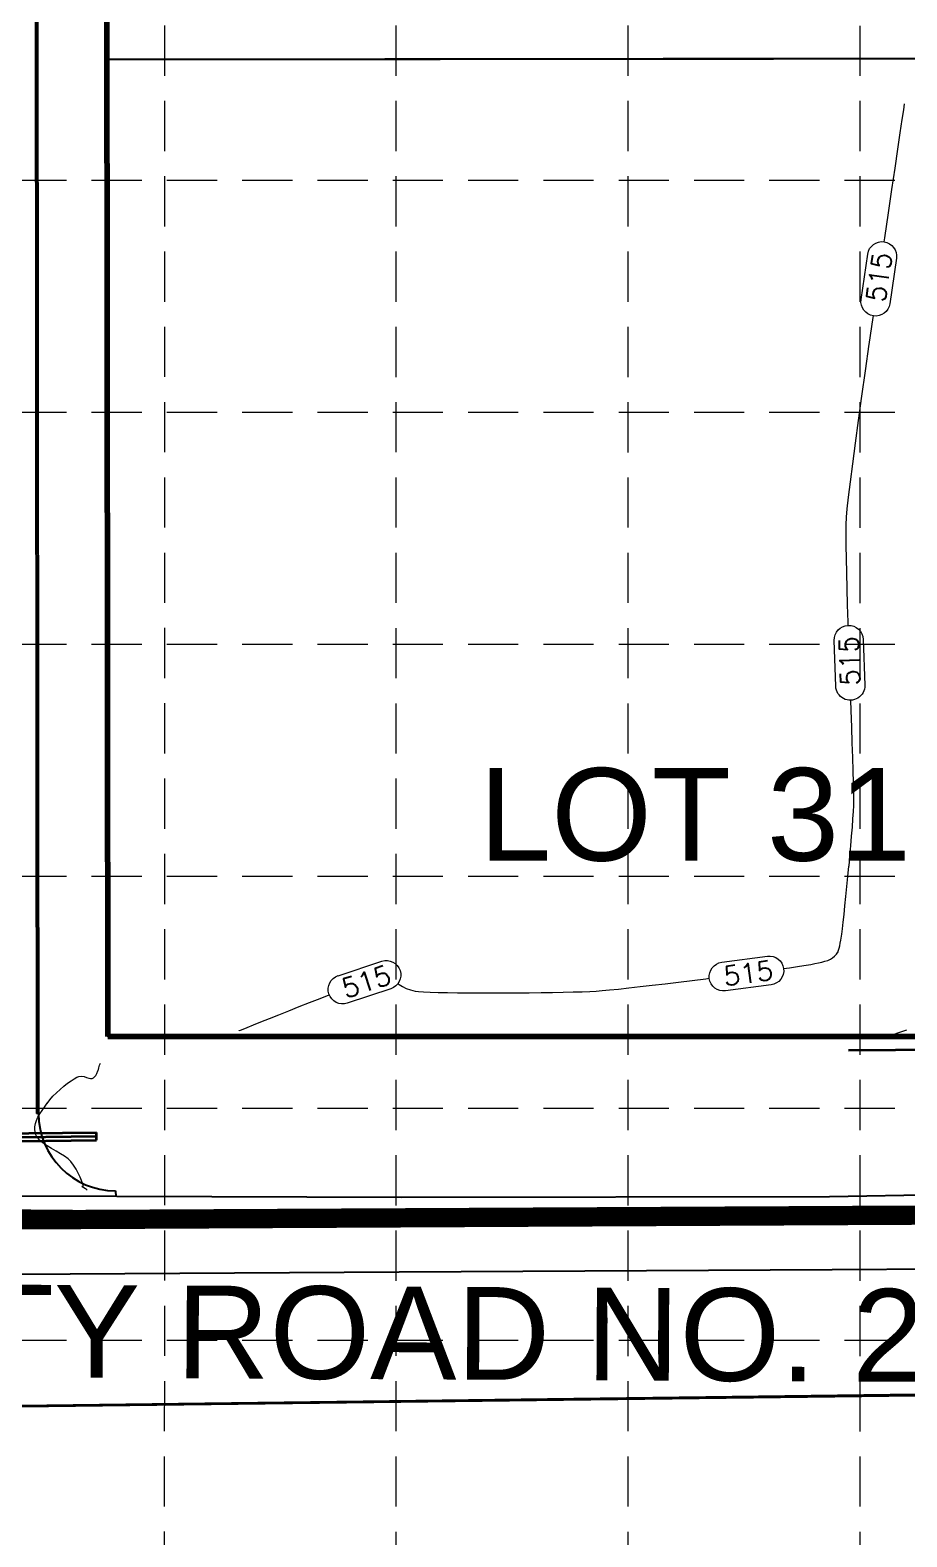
# Model space of a CAD drawing. Header units: feet. Extents: x -406 to 2003, y 7035 to 10885.
# Drawn here: x 343.5 to 570.5, y 8188.2 to 8578.4 of the extents above; entities that cross this region are included whole.
import ezdxf

# ---------------------------------------------------------------- set-up
doc = ezdxf.new("R2010")
doc.units = ezdxf.units.FT
doc.header["$LTSCALE"] = 40
doc.header["$MEASUREMENT"] = 0
doc.linetypes.add('HIDDEN', pattern=[0.375, 0.25, -0.125])
doc.linetypes.add('PHANTOM', pattern=[0.54, 0.24, -0.06, 0.06, -0.06, 0.06, -0.06])
for name, color, linetype, lineweight in [('1 PROPOSED CONTOURS', 35, 'Continuous', 0), ('BOUNDLN', 1, 'PHANTOM', 80), ('CULVERTS', 3, 'Continuous', 35), ('LOT NUMBERS', 3, 'Continuous', 35), ('right of way', 3, 'Continuous', 40), ('row', 3, 'Continuous', 35), ('SILT FENCE', 200, 'Continuous', 100)]:
    doc.layers.add(name, color=color, linetype=linetype, lineweight=lineweight)
for name, color, linetype in [('existing pavement', 4, 'Continuous'), ('GRID', 254, 'HIDDEN'), ('limits of disturbance', 1, 'HIDDEN'), ('lots', 4, 'Continuous'), ('PLAN TEXT', 2, 'Continuous'), ('polys', 7, 'Continuous'), ('proposed pavement', 4, 'Continuous')]:
    doc.layers.add(name, color=color, linetype=linetype)
doc.styles.get("Standard").update_dxf_attribs({"font": 'ARIAL.TTF'})

msp = doc.modelspace()

# ---------------------------------------------------------------- linework, layer by layer
at = {"layer": '1 PROPOSED CONTOURS', "color": 35, "extrusion": (-0.98938, 0.145349, 0), "elevation": 680.25}
msp.add_lwpolyline([(-8547.16, 515), (-8549.72, 515)], dxfattribs=at)
at = {"layer": '1 PROPOSED CONTOURS', "color": 35, "extrusion": (0.989769, -0.142678, 0), "elevation": -657.17}
msp.add_lwpolyline([(8551.52, 515), (8553.06, 515)], dxfattribs=at)
at = {"layer": '1 PROPOSED CONTOURS', "color": 35}
for points, elevation in [([(568.79, 8551.83), (569.3, 8555.27)], 515), ([(568.16, 8547.58), (568.79, 8551.83)], 515), ([(565.72, 8531.06), (566.61, 8537.1)], 515), ([(564.77, 8524.63), (565.72, 8531.06)], 515), ([(559.79, 8490.2), (560.76, 8497.05)], 515), ([(556.47, 8466.12), (557.18, 8471.44)], 515), ([(555.87, 8461.44), (556.47, 8466.12)], 515), ([(554.84, 8441.56), (554.8, 8444.92)], 515), ([(555.13, 8429.55), (555.01, 8433.82)], 515), ([(556.07, 8402.2), (555.98, 8404.88)], 515), ([(556.23, 8397.9), (556.07, 8402.2)], 515), ([(556.49, 8390.06), (556.37, 8393.84)], 515), ([(556.6, 8386.63), (556.49, 8390.06)], 515), ([(556.73, 8381.06), (556.68, 8383.61)], 515), ([(556.74, 8379.03), (556.73, 8381.06)], 515), ([(556.38, 8372.04), (556.54, 8374.17)], 515), ([(556.2, 8369.71), (556.38, 8372.04)], 515), ([(554.99, 8356.62), (555.25, 8359.26)], 515), ([(554.72, 8354.06), (554.99, 8356.62)], 515), ([(553.8, 8345.69), (554, 8347.4)], 515), ([(550.68, 8337.81), (551.27, 8338.15)], 515), ([(551.27, 8338.15), (551.79, 8338.57)], 515), ([(552.59, 8339.6), (552.82, 8340.13)], 515), ([(542.18, 8335.92), (543.82, 8336.17)], 515), ([(544.99, 8336.35), (545.66, 8336.48)], 515), ([(545.66, 8336.48), (546.67, 8336.7)], 515), ([(547.61, 8336.9), (548.49, 8337.09)], 515), ([(438.68, 8331.44), (439.02, 8331.24)], 515), ([(439.02, 8331.24), (439.9, 8330.74)], 515), ([(413.1, 8325.54), (415.82, 8326.61)], 515), ([(441.93, 8329.87), (443.17, 8329.57)], 515), ([(444.04, 8329.47), (445.36, 8329.38)], 515), ([(445.36, 8329.38), (447.08, 8329.3)], 515), ([(466.3, 8329.1), (469.5, 8329.12)], 515), ([(469.5, 8329.12), (472.67, 8329.14)], 515), ([(486.42, 8329.41), (488.41, 8329.49)], 515), ([(491.57, 8329.69), (493.52, 8329.86)], 515), ([(403.25, 8321.57), (405.46, 8322.47)], 515), ([(410.43, 8324.47), (413.1, 8325.54)], 515), ([(397.5, 8319.28), (397.64, 8319.33)], 515), ([(397.64, 8319.33), (397.97, 8319.46)], 515), ([(397.97, 8319.46), (398.6, 8319.7)], 515), ([(399.66, 8320.12), (401.3, 8320.79)], 515), ([(401.3, 8320.79), (403.25, 8321.57)], 515), ([(565.5, 8317.78), (565.91, 8317.93)], 510), ([(565.91, 8317.93), (566.73, 8318.22)], 510), ([(354.07, 8306.34), (354.89, 8306.87)], 515), ([(355.57, 8307.26), (356.11, 8307.49)], 515), ([(356.11, 8307.49), (356.81, 8307.57)], 515), ([(357.47, 8307.44), (358.08, 8307.22)], 515), ([(359.15, 8306.94), (359.5, 8306.97)], 515), ([(359.73, 8307.05), (359.85, 8307.11)], 515), ([(359.85, 8307.11), (359.97, 8307.18)], 515), ([(359.97, 8307.18), (360.18, 8307.36)], 515), ([(349.38, 8302.33), (350.29, 8303.24)], 515), ([(350.29, 8303.24), (351.24, 8304.12)], 515), ([(351.24, 8304.12), (352.22, 8304.94)], 515), ([(353.17, 8305.69), (354.07, 8306.34)], 515), ([(346.56, 8298.63), (347.19, 8299.54)], 515), ([(348.56, 8301.41), (349.38, 8302.33)], 515), ([(345.99, 8297.77), (346.56, 8298.63)], 515), ([(345.13, 8292.04), (344.98, 8292.38)], 515), ([(346, 8290.92), (345.44, 8291.55)], 515), ([(349.04, 8288.77), (347.91, 8289.46)], 515), ([(352.39, 8286.78), (351.34, 8287.44)], 515), ([(354.01, 8285.41), (353.3, 8286.1)], 515), ([(354.72, 8284.46), (354.01, 8285.41)], 515), ([(356.41, 8281.4), (355.93, 8282.4)], 515), ([(357.08, 8279.8), (356.8, 8280.52)], 515), ([(357.25, 8279.31), (357.08, 8279.8)], 515), ([(356.83, 8279.06), (356.95, 8279.09)], 515), ([(356.95, 8279.09), (357.15, 8279.07)], 515), ([(357.15, 8279.07), (357.29, 8279.1)], 515), ([(358.09, 8278.15), (357.83, 8278.33)], 515), ([(358.24, 8278.05), (358.09, 8278.15)], 515), ([(358.29, 8278.01), (358.24, 8278.05)], 515)]:
    msp.add_lwpolyline(points, dxfattribs=dict(at, elevation=elevation))
at = {"layer": '1 PROPOSED CONTOURS', "color": 35, "extrusion": (0.989215, -0.146469, 0), "elevation": -689.92}
msp.add_lwpolyline([(8533.62, 515), (8538.62, 515)], dxfattribs=at)
at = {"layer": '1 PROPOSED CONTOURS', "color": 35, "extrusion": (-0.989243, 0.146282, 0), "elevation": 688.31}
msp.add_lwpolyline([(-8528.15, 515), (-8533.75, 515)], dxfattribs=at)
at = {"layer": '1 PROPOSED CONTOURS', "color": 35, "extrusion": (0.989437, -0.144966, 0), "elevation": -676.97}
msp.add_lwpolyline([(8515.41, 515), (8516.45, 515)], dxfattribs=at)
at = {"layer": '1 PROPOSED CONTOURS', "color": 35, "linetype": 'Continuous', "elevation": 515}
for points in [[(558.65, 8508.65), (560.36, 8520.43)], [(567.79, 8519.35), (566.07, 8507.56)], [(552.09, 8408.49), (551.67, 8420.39)], [(559.17, 8420.66), (559.59, 8408.76)], [(522.57, 8337.06), (534.37, 8338.62)], [(423.24, 8333.56), (434.54, 8337.29)], [(436.89, 8330.17), (425.59, 8326.44)], [(535.35, 8331.18), (523.55, 8329.63)]]:
    msp.add_lwpolyline(points, dxfattribs=at)
at = {"layer": '1 PROPOSED CONTOURS', "color": 35, "extrusion": (0.989804, -0.142436, 0), "elevation": -655.24}
msp.add_lwpolyline([(8490.28, 515), (8497.32, 515)], dxfattribs=at)
at = {"layer": '1 PROPOSED CONTOURS', "color": 35, "extrusion": (0.989658, -0.143449, 0), "elevation": -663.93}
msp.add_lwpolyline([(8496.65, 515), (8497.03, 515)], dxfattribs=at)
at = {"layer": '1 PROPOSED CONTOURS', "color": 35, "extrusion": (0.9902, -0.139657, 0), "elevation": -631.41}
msp.add_lwpolyline([(8478.49, 515), (8485.18, 515)], dxfattribs=at)
at = {"layer": '1 PROPOSED CONTOURS', "color": 35, "extrusion": (0.990473, -0.13771, 0), "elevation": -614.75}
msp.add_lwpolyline([(8473.37, 515), (8479.72, 515)], dxfattribs=at)
at = {"layer": '1 PROPOSED CONTOURS', "color": 35, "extrusion": (-0.99082, 0.135184, 0), "elevation": 593.14}
msp.add_lwpolyline([(-8469, 515), (-8474.91, 515)], dxfattribs=at)
at = {"layer": '1 PROPOSED CONTOURS', "color": 35, "extrusion": (0.992805, -0.119739, 0), "elevation": -461.29}
msp.add_lwpolyline([(8463.15, 515), (8467.12, 515)], dxfattribs=at)
at = {"layer": '1 PROPOSED CONTOURS', "color": 35, "extrusion": (0.994205, -0.107504, 0), "elevation": -357.03}
msp.add_lwpolyline([(8465.08, 515), (8468.19, 515)], dxfattribs=at)
at = {"layer": '1 PROPOSED CONTOURS', "color": 35, "extrusion": (0.999316, -0.036987, 0), "elevation": 241.88}
msp.add_lwpolyline([(8465.07, 515), (8467, 515)], dxfattribs=at)
at = {"layer": '1 PROPOSED CONTOURS', "color": 35, "extrusion": (-0.996587, 0.082551, 0), "elevation": 144.75}
msp.add_lwpolyline([(-8469.21, 515), (-8471.37, 515)], dxfattribs=at)
at = {"layer": '1 PROPOSED CONTOURS', "color": 35, "extrusion": (0.999932, -0.01169, 0), "elevation": 455.99}
msp.add_lwpolyline([(8453.77, 515), (8456.24, 515)], dxfattribs=at)
at = {"layer": '1 PROPOSED CONTOURS', "color": 35, "extrusion": (0.999995, 0.003224, 0), "elevation": 582.02}
msp.add_lwpolyline([(8443.09, 515), (8446.03, 515)], dxfattribs=at)
at = {"layer": '1 PROPOSED CONTOURS', "color": 35, "extrusion": (0.999805, 0.019736, 0), "elevation": 721.33}
msp.add_lwpolyline([(8425.25, 515), (8428.97, 515)], dxfattribs=at)
at = {"layer": '1 PROPOSED CONTOURS', "color": 35, "extrusion": (0.999696, 0.024641, 0), "elevation": 762.66}
msp.add_lwpolyline([(8417.58, 515), (8421.6, 515)], dxfattribs=at)
at = {"layer": '1 PROPOSED CONTOURS', "color": 35, "extrusion": (0.999519, 0.030999, 0), "elevation": 816.17}
msp.add_lwpolyline([(8403.84, 515), (8408.29, 515)], dxfattribs=at)
at = {"layer": '1 PROPOSED CONTOURS', "color": 35, "extrusion": (0.999455, 0.03302, 0), "elevation": 833.17}
msp.add_lwpolyline([(8401.34, 515), (8402.18, 515)], dxfattribs=at)
at = {"layer": '1 PROPOSED CONTOURS', "color": 35, "extrusion": (0.999398, 0.034691, 0), "elevation": 847.22}
msp.add_lwpolyline([(8369.48, 515), (8373.55, 515)], dxfattribs=at)
at = {"layer": '1 PROPOSED CONTOURS', "color": 35, "extrusion": (0.999652, 0.026362, 0), "elevation": 777.49}
msp.add_lwpolyline([(8366.02, 515), (8369.04, 515)], dxfattribs=at)
at = {"layer": '1 PROPOSED CONTOURS', "color": 35, "extrusion": (-0.998919, 0.046479, 0), "elevation": -166.74}
msp.add_lwpolyline([(-8392.86, 515), (-8394.42, 515)], dxfattribs=at)
at = {"layer": '1 PROPOSED CONTOURS', "color": 35, "extrusion": (-0.999905, 0.013775, 0), "elevation": -441.27}
msp.add_lwpolyline([(-8384.47, 515), (-8385.91, 515)], dxfattribs=at)
at = {"layer": '1 PROPOSED CONTOURS', "color": 35, "extrusion": (0.998092, -0.061737, 0), "elevation": 38.48}
msp.add_lwpolyline([(8392.55, 515), (8394.43, 515)], dxfattribs=at)
at = {"layer": '1 PROPOSED CONTOURS', "color": 35, "extrusion": (0.996431, -0.084411, 0), "elevation": -152.29}
msp.add_lwpolyline([(8384.28, 515), (8386.79, 515)], dxfattribs=at)
at = {"layer": '1 PROPOSED CONTOURS', "color": 35, "extrusion": (-0.996048, 0.088811, 0), "elevation": 189.31}
msp.add_lwpolyline([(-8380.91, 515), (-8383.53, 515)], dxfattribs=at)
at = {"layer": '1 PROPOSED CONTOURS', "color": 35, "extrusion": (-0.995402, 0.095783, 0), "elevation": 247.98}
msp.add_lwpolyline([(-8374.01, 515), (-8376.7, 515)], dxfattribs=at)
at = {"layer": '1 PROPOSED CONTOURS', "color": 35, "extrusion": (0.995711, -0.092518, 0), "elevation": -220.5}
msp.add_lwpolyline([(8377.47, 515), (8380.15, 515)], dxfattribs=at)
at = {"layer": '1 PROPOSED CONTOURS', "color": 35, "extrusion": (0.9945, -0.104736, 0), "elevation": -323.3}
msp.add_lwpolyline([(8363.78, 515), (8366.21, 515)], dxfattribs=at)
at = {"layer": '1 PROPOSED CONTOURS', "color": 35, "extrusion": (-0.994146, 0.108045, 0), "elevation": 351.13}
msp.add_lwpolyline([(-8360.41, 515), (-8362.66, 515)], dxfattribs=at)
at = {"layer": '1 PROPOSED CONTOURS', "color": 35, "extrusion": (0.992185, -0.124779, 0), "elevation": -491.9}
msp.add_lwpolyline([(8348.17, 515), (8349.56, 515)], dxfattribs=at)
at = {"layer": '1 PROPOSED CONTOURS', "color": 35, "extrusion": (0.993711, -0.111977, 0), "elevation": -384.2}
msp.add_lwpolyline([(8356.94, 515), (8358.95, 515)], dxfattribs=at)
at = {"layer": '1 PROPOSED CONTOURS', "color": 35, "extrusion": (0.983526, -0.180767, 0), "elevation": -963.84}
msp.add_lwpolyline([(8303.86, 515), (8304.54, 515)], dxfattribs=at)
at = {"layer": '1 PROPOSED CONTOURS', "color": 35, "extrusion": (0.978522, -0.206141, 0), "elevation": -1178.28}
msp.add_lwpolyline([(8276.84, 515), (8277.62, 515)], dxfattribs=at)
at = {"layer": '1 PROPOSED CONTOURS', "color": 35, "extrusion": (0.984746, -0.173996, 0), "elevation": -906.66}
msp.add_lwpolyline([(8311.76, 515), (8312.34, 515)], dxfattribs=at)
at = {"layer": '1 PROPOSED CONTOURS', "color": 35, "extrusion": (0.990357, -0.138541, 0), "elevation": -607.74}
msp.add_lwpolyline([(8339.52, 515), (8340.54, 515)], dxfattribs=at)
at = {"layer": '1 PROPOSED CONTOURS', "color": 35, "extrusion": (0.742497, -0.66985, 0), "elevation": -5175.88}
msp.add_lwpolyline([(6560.98, 515), (6561.68, 515)], dxfattribs=at)
at = {"layer": '1 PROPOSED CONTOURS', "color": 35, "extrusion": (0.840707, -0.54149, 0), "elevation": -4051.24}
msp.add_lwpolyline([(7309.78, 515), (7310.39, 515)], dxfattribs=at)
at = {"layer": '1 PROPOSED CONTOURS', "color": 35, "extrusion": (-0.96252, 0.271211, 0), "elevation": 1729.83}
msp.add_lwpolyline([(-8177.47, 515), (-8178.05, 515)], dxfattribs=at)
at = {"layer": '1 PROPOSED CONTOURS', "color": 35, "extrusion": (0.980128, -0.198368, 0), "elevation": -1112.54}
msp.add_lwpolyline([(8284.63, 515), (8285.24, 515)], dxfattribs=at)
at = {"layer": '1 PROPOSED CONTOURS', "color": 35, "extrusion": (-0.137544, 0.990496, 0), "elevation": 8182.11}
msp.add_lwpolyline([(-1679.95, 515), (-1681.52, 515)], dxfattribs=at)
at = {"layer": '1 PROPOSED CONTOURS', "color": 35, "extrusion": (0.141211, -0.98998, 0), "elevation": -8175.83}
msp.add_lwpolyline([(1711.81, 515), (1713.87, 515)], dxfattribs=at)
at = {"layer": '1 PROPOSED CONTOURS', "color": 35, "extrusion": (-0.157074, 0.987587, 0), "elevation": 8147.27}
msp.add_lwpolyline([(-1846.46, 515), (-1847.66, 515)], dxfattribs=at)
at = {"layer": '1 PROPOSED CONTOURS', "color": 35, "extrusion": (0.206907, -0.978361, 0), "elevation": -8043.19}
msp.add_lwpolyline([(2259.77, 515), (2260.73, 515)], dxfattribs=at)
at = {"layer": '1 PROPOSED CONTOURS', "color": 35, "extrusion": (-0.246198, 0.969219, 0), "elevation": 7945.44}
msp.add_lwpolyline([(-2584.18, 515), (-2585.01, 515)], dxfattribs=at)
at = {"layer": '1 PROPOSED CONTOURS', "color": 35, "extrusion": (0.302183, -0.95325, 0), "elevation": -7781.54}
msp.add_lwpolyline([(3043, 515), (3043.76, 515)], dxfattribs=at)
at = {"layer": '1 PROPOSED CONTOURS', "color": 35, "extrusion": (0.386987, -0.922085, 0), "elevation": -7475.06}
msp.add_lwpolyline([(3733.68, 515), (3734.4, 515)], dxfattribs=at)
at = {"layer": '1 PROPOSED CONTOURS', "color": 35, "extrusion": (0.440612, 0.897698, 0), "elevation": 7672.31}
msp.add_lwpolyline([(3275.73, 515), (3274.66, 515)], dxfattribs=at)
at = {"layer": '1 PROPOSED CONTOURS', "color": 35, "extrusion": (0.350885, 0.936418, 0), "elevation": 7955.31}
msp.add_lwpolyline([(2510.15, 515), (2509, 515)], dxfattribs=at)
at = {"layer": '1 PROPOSED CONTOURS', "color": 35, "extrusion": (0.100367, -0.99495, 0), "elevation": -8238.27}
msp.add_lwpolyline([(1327.07, 515), (1329.41, 515)], dxfattribs=at)
at = {"layer": '1 PROPOSED CONTOURS', "color": 35, "extrusion": (0.106831, -0.994277, 0), "elevation": -8229.45}
msp.add_lwpolyline([(1382.92, 515), (1385.58, 515)], dxfattribs=at)
at = {"layer": '1 PROPOSED CONTOURS', "color": 35, "extrusion": (-0.111506, 0.993764, 0), "elevation": 8222.85}
msp.add_lwpolyline([(-1424.27, 515), (-1427.21, 515)], dxfattribs=at)
at = {"layer": '1 PROPOSED CONTOURS', "color": 35, "extrusion": (-0.115083, 0.993356, 0), "elevation": 8217.66}
msp.add_lwpolyline([(-1456.81, 515), (-1459.98, 515)], dxfattribs=at)
at = {"layer": '1 PROPOSED CONTOURS', "color": 35, "extrusion": (0.117946, -0.99302, 0), "elevation": -8213.41}
msp.add_lwpolyline([(1483.66, 515), (1487.01, 515)], dxfattribs=at)
at = {"layer": '1 PROPOSED CONTOURS', "color": 35, "extrusion": (0.120328, -0.992734, 0), "elevation": -8209.82}
msp.add_lwpolyline([(1506.71, 515), (1510.19, 515)], dxfattribs=at)
at = {"layer": '1 PROPOSED CONTOURS', "color": 35, "extrusion": (0.122382, -0.992483, 0), "elevation": -8206.68}
msp.add_lwpolyline([(1527.17, 515), (1530.73, 515)], dxfattribs=at)
at = {"layer": '1 PROPOSED CONTOURS', "color": 35, "extrusion": (0.124214, -0.992256, 0), "elevation": -8203.84}
msp.add_lwpolyline([(1545.88, 515), (1549.47, 515)], dxfattribs=at)
at = {"layer": '1 PROPOSED CONTOURS', "color": 35, "extrusion": (0.125906, -0.992042, 0), "elevation": -8201.19}
msp.add_lwpolyline([(1563.46, 515), (1564.37, 515)], dxfattribs=at)
at = {"layer": '1 PROPOSED CONTOURS', "color": 35, "extrusion": (0.363578, -0.931564, 0), "elevation": -7605.58}
msp.add_lwpolyline([(3414.73, 515), (3417.65, 515)], dxfattribs=at)
at = {"layer": '1 PROPOSED CONTOURS', "color": 35, "extrusion": (-0.358514, 0.933524, 0), "elevation": 7624.03}
msp.add_lwpolyline([(-3376.3, 515), (-3378.88, 515)], dxfattribs=at)
at = {"layer": '1 PROPOSED CONTOURS', "color": 35, "extrusion": (0.11897, 0.992898, 0), "elevation": 8323.14}
msp.add_lwpolyline([(550.94, 515), (550.06, 515)], dxfattribs=at)
at = {"layer": '1 PROPOSED CONTOURS', "color": 35, "extrusion": (0.031118, 0.999516, 0), "elevation": 8339.18}
msp.add_lwpolyline([(-187.68, 515), (-189.75, 515)], dxfattribs=at)
at = {"layer": '1 PROPOSED CONTOURS', "color": 35, "extrusion": (0.021826, 0.999762, 0), "elevation": 8337.05}
msp.add_lwpolyline([(-267.25, 515), (-269.63, 515)], dxfattribs=at)
at = {"layer": '1 PROPOSED CONTOURS', "color": 35, "extrusion": (0.015048, 0.999887, 0), "elevation": 8335.03}
msp.add_lwpolyline([(-326.14, 515), (-328.78, 515)], dxfattribs=at)
at = {"layer": '1 PROPOSED CONTOURS', "color": 35, "extrusion": (0.009763, 0.999952, 0), "elevation": 8333.18}
msp.add_lwpolyline([(-372.82, 515), (-375.66, 515)], dxfattribs=at)
at = {"layer": '1 PROPOSED CONTOURS', "color": 35, "extrusion": (0.00541, 0.999985, 0), "elevation": 8331.47}
msp.add_lwpolyline([(-411.93, 515), (-414.93, 515)], dxfattribs=at)
at = {"layer": '1 PROPOSED CONTOURS', "color": 35, "extrusion": (0.001645, 0.999999, 0), "elevation": 8329.85}
msp.add_lwpolyline([(-446.3, 515), (-449.42, 515)], dxfattribs=at)
at = {"layer": '1 PROPOSED CONTOURS', "color": 35, "extrusion": (0.001764, -0.999998, 0), "elevation": -8328.26}
msp.add_lwpolyline([(477.81, 515), (480.99, 515)], dxfattribs=at)
at = {"layer": '1 PROPOSED CONTOURS', "color": 35, "extrusion": (0.011493, -0.999934, 0), "elevation": -8323.16}
msp.add_lwpolyline([(568.37, 515), (571.46, 515)], dxfattribs=at)
at = {"layer": '1 PROPOSED CONTOURS', "color": 35, "extrusion": (-0.015082, 0.999886, 0), "elevation": 8321.06}
msp.add_lwpolyline([(-601.33, 515), (-604.3, 515)], dxfattribs=at)
at = {"layer": '1 PROPOSED CONTOURS', "color": 35, "extrusion": (-0.019171, 0.999816, 0), "elevation": 8318.51}
msp.add_lwpolyline([(-638.32, 515), (-641.12, 515)], dxfattribs=at)
at = {"layer": '1 PROPOSED CONTOURS', "color": 35, "extrusion": (0.024088, -0.99971, 0), "elevation": -8315.26}
msp.add_lwpolyline([(682.03, 515), (684.6, 515)], dxfattribs=at)
at = {"layer": '1 PROPOSED CONTOURS', "color": 35, "extrusion": (0.030372, -0.999539, 0), "elevation": -8310.79}
msp.add_lwpolyline([(736.86, 515), (739.17, 515)], dxfattribs=at)
at = {"layer": '1 PROPOSED CONTOURS', "color": 35, "extrusion": (0.052137, -0.99864, 0), "elevation": -8292.69}
msp.add_lwpolyline([(922.02, 515), (923.66, 515)], dxfattribs=at)
at = {"layer": '1 PROPOSED CONTOURS', "color": 35, "extrusion": (0.074605, -0.997213, 0), "elevation": -8269.8}
msp.add_lwpolyline([(1110.11, 515), (1111.64, 515)], dxfattribs=at)
at = {"layer": '1 PROPOSED CONTOURS', "color": 35, "extrusion": (0.374351, -0.927287, 0), "elevation": -7565.53}
msp.add_lwpolyline([(3491.5, 515), (3494.1, 515)], dxfattribs=at)
at = {"layer": '1 PROPOSED CONTOURS', "color": 35, "extrusion": (0.372791, -0.927915, 0), "elevation": -7571.4}
msp.add_lwpolyline([(3481.37, 515), (3484.14, 515)], dxfattribs=at)
at = {"layer": '1 PROPOSED CONTOURS', "color": 35, "extrusion": (0.370386, -0.928878, 0), "elevation": -7580.35}
msp.add_lwpolyline([(3451.76, 515), (3452.9, 515)], dxfattribs=at)
at = {"layer": '1 PROPOSED CONTOURS', "color": 35, "extrusion": (-0.332537, 0.94309, 0), "elevation": 7656.37}
msp.add_lwpolyline([(-3300.6, 510), (-3302.13, 510)], dxfattribs=at)
at = {"layer": '1 PROPOSED CONTOURS', "color": 35, "extrusion": (-0.330482, 0.943812, 0), "elevation": 7663.55}
msp.add_lwpolyline([(-3285.44, 510), (-3287.9, 510)], dxfattribs=at)
at = {"layer": '1 PROPOSED CONTOURS', "color": 35, "extrusion": (-0.346014, 0.938229, 0), "elevation": 7608.31}
msp.add_lwpolyline([(-3408.46, 510), (-3408.64, 510)], dxfattribs=at)
at = {"layer": '1 PROPOSED CONTOURS', "color": 35, "extrusion": (0.940383, -0.340117, 0), "elevation": -2486.58}
msp.add_lwpolyline([(7937.89, 515), (7938.45, 515)], dxfattribs=at)
at = {"layer": '1 PROPOSED CONTOURS', "color": 35, "extrusion": (0.492127, -0.870524, 0), "elevation": -7056.68}
msp.add_lwpolyline([(4396.97, 515), (4397.76, 515)], dxfattribs=at)
at = {"layer": '1 PROPOSED CONTOURS', "color": 35, "extrusion": (0.191605, 0.981472, 0), "elevation": 8222.02}
msp.add_lwpolyline([(1241.57, 515), (1240.9, 515)], dxfattribs=at)
at = {"layer": '1 PROPOSED CONTOURS', "color": 35, "extrusion": (0.328769, 0.94441, 0), "elevation": 7963.15}
msp.add_lwpolyline([(2392.98, 515), (2392.35, 515)], dxfattribs=at)
at = {"layer": '1 PROPOSED CONTOURS', "color": 35, "extrusion": (0.159313, 0.987228, 0), "elevation": 8258.06}
msp.add_lwpolyline([(969.31, 515), (968.84, 515)], dxfattribs=at)
at = {"layer": '1 PROPOSED CONTOURS', "color": 35, "extrusion": (-0.32184, 0.946794, 0), "elevation": 7749.29}
msp.add_lwpolyline([(-3013.88, 515), (-3014.13, 515)], dxfattribs=at)
at = {"layer": '1 PROPOSED CONTOURS', "color": 35, "extrusion": (0.76039, -0.649467, 0), "elevation": -5121.47}
msp.add_lwpolyline([(6550.76, 515), (6551.19, 515)], dxfattribs=at)
at = {"layer": '1 PROPOSED CONTOURS', "color": 35, "extrusion": (0.866223, -0.499658, 0), "elevation": -3838.76}
msp.add_lwpolyline([(7376.41, 515), (7377.02, 515)], dxfattribs=at)
at = {"layer": '1 PROPOSED CONTOURS', "color": 35, "extrusion": (-0.930237, 0.36696, 0), "elevation": 2713.19}
msp.add_lwpolyline([(-7860.99, 515), (-7861.78, 515)], dxfattribs=at)
at = {"layer": '1 PROPOSED CONTOURS', "color": 35, "extrusion": (0.957904, -0.287088, 0), "elevation": -2039.54}
msp.add_lwpolyline([(8062.83, 515), (8063.62, 515)], dxfattribs=at)
at = {"layer": '1 PROPOSED CONTOURS', "color": 35, "extrusion": (0.962594, -0.270947, 0), "elevation": -1903.72}
msp.add_lwpolyline([(8096.76, 515), (8097.47, 515)], dxfattribs=at)
at = {"layer": '1 PROPOSED CONTOURS', "color": 35, "extrusion": (0.617254, -0.786764, 0), "elevation": -6316.62}
msp.add_lwpolyline([(5403.37, 515), (5404.58, 515)], dxfattribs=at)
at = {"layer": '1 PROPOSED CONTOURS', "color": 35, "extrusion": (0.81723, -0.576312, 0), "elevation": -4499.39}
msp.add_lwpolyline([(6982.72, 515), (6983.9, 515)], dxfattribs=at)
at = {"layer": '1 PROPOSED CONTOURS', "color": 35, "extrusion": (0.792535, -0.609826, 0), "elevation": -4786.16}
msp.add_lwpolyline([(6790.58, 515), (6791.72, 515)], dxfattribs=at)
at = {"layer": '1 PROPOSED CONTOURS', "color": 35, "extrusion": (0.988067, -0.154022, 0), "elevation": -936.91}
msp.add_lwpolyline([(8248.52, 515), (8249.39, 515)], dxfattribs=at)
at = {"layer": '1 PROPOSED CONTOURS', "color": 35, "extrusion": (-0.952628, 0.304137, 0), "elevation": 2194.37}
msp.add_lwpolyline([(-8007.18, 515), (-8008.06, 515)], dxfattribs=at)
at = {"layer": '1 PROPOSED CONTOURS', "color": 35, "extrusion": (0.90804, -0.418882, 0), "elevation": -3161.7}
msp.add_lwpolyline([(7677.76, 515), (7678.67, 515)], dxfattribs=at)
at = {"layer": '1 PROPOSED CONTOURS', "color": 35, "extrusion": (0.867294, -0.497796, 0), "elevation": -3830.52}
msp.add_lwpolyline([(7367.87, 515), (7368.84, 515)], dxfattribs=at)
at = {"layer": '1 PROPOSED CONTOURS', "color": 35, "extrusion": (0.999999, 0.001076, 0), "elevation": 353.64}
msp.add_lwpolyline([(8293.31, 515), (8294.02, 515)], dxfattribs=at)
at = {"layer": '1 PROPOSED CONTOURS', "color": 35, "extrusion": (0.99226, 0.124175, 0), "elevation": 1371.93}
msp.add_lwpolyline([(8186.13, 515), (8186.69, 515)], dxfattribs=at)
at = {"layer": '1 PROPOSED CONTOURS', "color": 35, "extrusion": (0.978068, 0.208287, 0), "elevation": 2064.58}
msp.add_lwpolyline([(8039.04, 515), (8039.43, 515)], dxfattribs=at)
at = {"layer": '1 PROPOSED CONTOURS', "color": 35, "extrusion": (0.966669, 0.256031, 0), "elevation": 2456.58}
msp.add_lwpolyline([(7927.84, 515), (7928.04, 515)], dxfattribs=at)
at = {"layer": '1 PROPOSED CONTOURS', "color": 35, "extrusion": (0.952079, 0.305852, 0), "elevation": 2864.7}
msp.add_lwpolyline([(7789.49, 515), (7789.67, 515)], dxfattribs=at)
at = {"layer": '1 PROPOSED CONTOURS', "color": 35, "extrusion": (0.846492, 0.532401, 0), "elevation": 4706.84}
msp.add_lwpolyline([(6834.82, 515), (6835.4, 515)], dxfattribs=at)
at = {"layer": '1 PROPOSED CONTOURS', "color": 35, "extrusion": (0.646337, 0.763052, 0), "elevation": 6550.03}
msp.add_lwpolyline([(5093.56, 515), (5094.72, 515)], dxfattribs=at)
at = {"layer": '1 PROPOSED CONTOURS', "color": 35, "extrusion": (0.566802, 0.823854, 0), "elevation": 7026.5}
msp.add_lwpolyline([(4411.86, 515), (4413.11, 515)], dxfattribs=at)
at = {"layer": '1 PROPOSED CONTOURS', "color": 35, "extrusion": (0.49893, 0.866642, 0), "elevation": 7357.55}
msp.add_lwpolyline([(3831.68, 515), (3833.02, 515)], dxfattribs=at)
at = {"layer": '1 PROPOSED CONTOURS', "color": 35, "extrusion": (0.503007, 0.864282, 0), "elevation": 7339.42}
msp.add_lwpolyline([(3864.99, 515), (3866.3, 515)], dxfattribs=at)
at = {"layer": '1 PROPOSED CONTOURS', "color": 35, "extrusion": (0.59603, 0.802962, 0), "elevation": 6864.01}
msp.add_lwpolyline([(4655.08, 515), (4656.22, 515)], dxfattribs=at)
at = {"layer": '1 PROPOSED CONTOURS', "color": 35, "extrusion": (0.847042, 0.531525, 0), "elevation": 4703.86}
msp.add_lwpolyline([(6827.53, 515), (6828.74, 515)], dxfattribs=at)
at = {"layer": '1 PROPOSED CONTOURS', "color": 35, "extrusion": (0.877739, 0.479138, 0), "elevation": 4280.83}
msp.add_lwpolyline([(7099.24, 515), (7100.43, 515)], dxfattribs=at)
at = {"layer": '1 PROPOSED CONTOURS', "color": 35, "extrusion": (0.916456, 0.400135, 0), "elevation": 3640.31}
msp.add_lwpolyline([(7445.96, 515), (7446.93, 515)], dxfattribs=at)
at = {"layer": '1 PROPOSED CONTOURS', "color": 35, "extrusion": (0.976935, 0.213537, 0), "elevation": 2116.95}
msp.add_lwpolyline([(8011.85, 515), (8012.06, 515)], dxfattribs=at)
at = {"layer": '1 PROPOSED CONTOURS', "color": 35, "extrusion": (0.694026, 0.71995, 0), "elevation": 6208.16}
msp.add_lwpolyline([(5488.75, 515), (5488.99, 515)], dxfattribs=at)
at = {"layer": '1 PROPOSED CONTOURS', "color": 35, "extrusion": (0.57829, 0.815831, 0), "elevation": 6960.63}
msp.add_lwpolyline([(4495.83, 515), (4496.36, 515)], dxfattribs=at)
at = {"layer": '1 PROPOSED CONTOURS', "color": 35, "extrusion": (0.558346, 0.829608, 0), "elevation": 7067.56}
msp.add_lwpolyline([(4325.32, 515), (4325.8, 515)], dxfattribs=at)
at = {"layer": '1 PROPOSED CONTOURS', "color": 35, "linetype": 'Continuous', "extrusion": (0, 0, -1)}
for centre, start, end in [((-564.07, 8519.89, -515), 8.2957, 188.2957), ((-562.36, 8508.11, -515), 188.2957, 8.2957), ((-555.42, 8420.52, -515), 357.9688, 177.9688), ((-555.84, 8408.63, -515), 177.9688, 357.9688), ((-534.86, 8334.9, -515), 82.4821, 262.4821), ((-435.72, 8333.73, -515), 71.7392, 251.7392), ((-523.06, 8333.34, -515), 262.4821, 82.4821), ((-424.41, 8330, -515), 251.7392, 71.7392)]:
    msp.add_arc(centre, 3.75, start, end, dxfattribs=at)
at = {"layer": 'BOUNDLN', "color": 7, "linetype": 'Continuous'}
msp.add_line((882.52, 8268.1), (-215.18, 8276.63), dxfattribs=at)
msp.add_line((882.52, 8268.1), (-215.18, 8276.63), dxfattribs=at)
at = {"layer": 'CULVERTS', "color": 5, "linetype": 'Continuous'}
for p, q in [((306.64, 8292.34), (360.64, 8292.96)), ((306.65, 8291.34), (360.65, 8291.96)), ((306.67, 8290.34), (360.66, 8290.96))]:
    msp.add_line(p, q, dxfattribs=at)
at = {"layer": 'CULVERTS', "color": 7, "linetype": 'Continuous'}
msp.add_line((360.66, 8290.96), (360.64, 8292.96), dxfattribs=at)
at = {"layer": 'existing pavement', "color": 7, "linetype": 'Continuous'}
for p, q in [((439.76, 8276.11, -0.74), (341.29, 8276.43, 2.45)), ((439.76, 8276.11, -0.74), (341.29, 8276.43, 2.45)), ((550.44, 8276.29, -3.45), (439.76, 8276.11, -0.74)), ((550.44, 8276.29, -3.45), (439.76, 8276.11, -0.74)), ((646.89, 8278.13, -5.13), (550.44, 8276.29, -3.45)), ((646.89, 8278.13, -5.13), (550.44, 8276.29, -3.45)), ((339.63, 8256.3, 3.19), (439.06, 8256.84, -0.23)), ((339.63, 8256.3, 3.19), (439.06, 8256.84, -0.23)), ((439.06, 8256.84, -0.23), (551.15, 8257.47, -3.31)), ((439.06, 8256.84, -0.23), (551.15, 8257.47, -3.31)), ((551.15, 8257.47, -3.31), (647.07, 8258.18, -5.3)), ((551.15, 8257.47, -3.31), (647.07, 8258.18, -5.3))]:
    msp.add_line(p, q, dxfattribs=at)
at = {"layer": 'GRID', "color": 252, "linetype": 'HIDDEN', "lineweight": 0, "ltscale": 1.3}
for p, q in [((378.22, 7338.09), (378.59, 10819.65)), ((438.26, 7338.08), (438.26, 10822.14)), ((498.33, 7338.07), (498.33, 10822.14)), ((558.4, 7338.06), (558.4, 10822.14)), ((-342.62, 8539.55), (1939.97, 8539.55)), ((-342.62, 8479.48), (1939.97, 8479.48)), ((-342.62, 8419.41), (1939.97, 8419.41)), ((-342.62, 8359.34), (1939.97, 8359.34)), ((-342.62, 8299.27), (1939.97, 8299.27)), ((-342.62, 8239.21), (1939.97, 8239.21))]:
    msp.add_line(p, q, dxfattribs=at)
at = {"layer": 'limits of disturbance', "ltscale": 3, "const_width": 5}
msp.add_lwpolyline([(884.81, 9577.22), (1900.01, 9574.45), (1898.17, 8302.69), (1898.16, 8278.46), (-221.7, 8267.4)], dxfattribs=at)
at = {"layer": 'lots', "color": 7, "linetype": 'Continuous'}
msp.add_line((881.14, 8571.34), (363.38, 8570.82), dxfattribs=at)
msp.add_line((881.14, 8571.34), (363.38, 8570.82), dxfattribs=at)
at = {"layer": 'polys', "color": 7, "linetype": 'Continuous'}
for points in [[(363.25, 8697.32), (363.38, 8570.82), (881.14, 8571.34), (880.56, 8697.84)], [(363.38, 8570.82), (363.63, 8317.82), (622.96, 8317.8), (622.26, 8571.08)]]:
    msp.add_lwpolyline(points, close=True, dxfattribs=at)
at = {"layer": 'proposed pavement', "color": 7, "linetype": 'Continuous'}
for p, q in [((344.12, 9834.73), (345.65, 8297.83)), ((343.88, 9575.12), (345.15, 8297.83)), ((345.65, 8297.83), (345.15, 8297.83)), ((365.58, 8277.85), (365.63, 8276.35, 1.66))]:
    msp.add_line(p, q, dxfattribs=at)
msp.add_arc((365.65, 8297.85), 20, 180.0569, 269.8121, dxfattribs=at)
at = {"layer": 'right of way', "color": 7, "linetype": 'Continuous'}
for p, q in [((362.12, 9835.82), (363.63, 8317.82)), ((362.12, 9835.82), (363.63, 8317.82)), ((363.63, 8317.82), (882.29, 8317.77)), ((363.63, 8317.82), (882.29, 8317.77)), ((234.69, 8220.76), (1044.75, 8230.86)), ((234.69, 8220.76), (891.95, 8228.95))]:
    msp.add_line(p, q, dxfattribs=at)
at = {"layer": 'row', "color": 7, "linetype": 'Continuous'}
msp.add_line((882.3, 8316.4), (555.42, 8314.2), dxfattribs=at)
at = {"layer": 'SILT FENCE', "color": 7, "linetype": 'Continuous'}
for p, q in [((363.63, 8317.82), (362.12, 9835.82)), ((882.29, 8317.77), (363.63, 8317.82))]:
    msp.add_line(p, q, dxfattribs=at)

# ---------------------------------------------------------------- texts
at = {"layer": '1 PROPOSED CONTOURS', "color": 35, "insert": (559.88, 8508.47, 515), "char_height": 5, "width": 17.8571, "attachment_point": 1, "rotation": 81.7043}
msp.add_mtext('\\Fsimplex.shx;\\W1.0000000000;\\T1.0000000000;\\o\\l515', dxfattribs=at)
at = {"layer": '1 PROPOSED CONTOURS', "color": 35, "linetype": 'Continuous', "char_height": 5, "width": 17.8571, "attachment_point": 1}
for insert, rotation in [((553.34, 8408.54, 515), 92.0312), ((423.63, 8332.38, 515), 18.2608), ((522.73, 8335.82, 515), 7.5179)]:
    msp.add_mtext('\\Fsimplex.shx;\\W1.0000000000;\\T1.0000000000;\\o\\l515', dxfattribs=dict(at, insert=insert, rotation=rotation))
at = {"layer": 'LOT NUMBERS', "color": 7, "linetype": 'Continuous'}
msp.add_text('LOT 31', height=24, dxfattribs=at).set_placement((459.76, 8363.33))
at = {"layer": 'PLAN TEXT', "color": 7, "linetype": 'Continuous'}
msp.add_text('COUNTY ROAD NO. 2584', height=24, rotation=359.7197, dxfattribs=at).set_placement((230.35, 8230.07))

doc.saveas('drawing.dxf')
